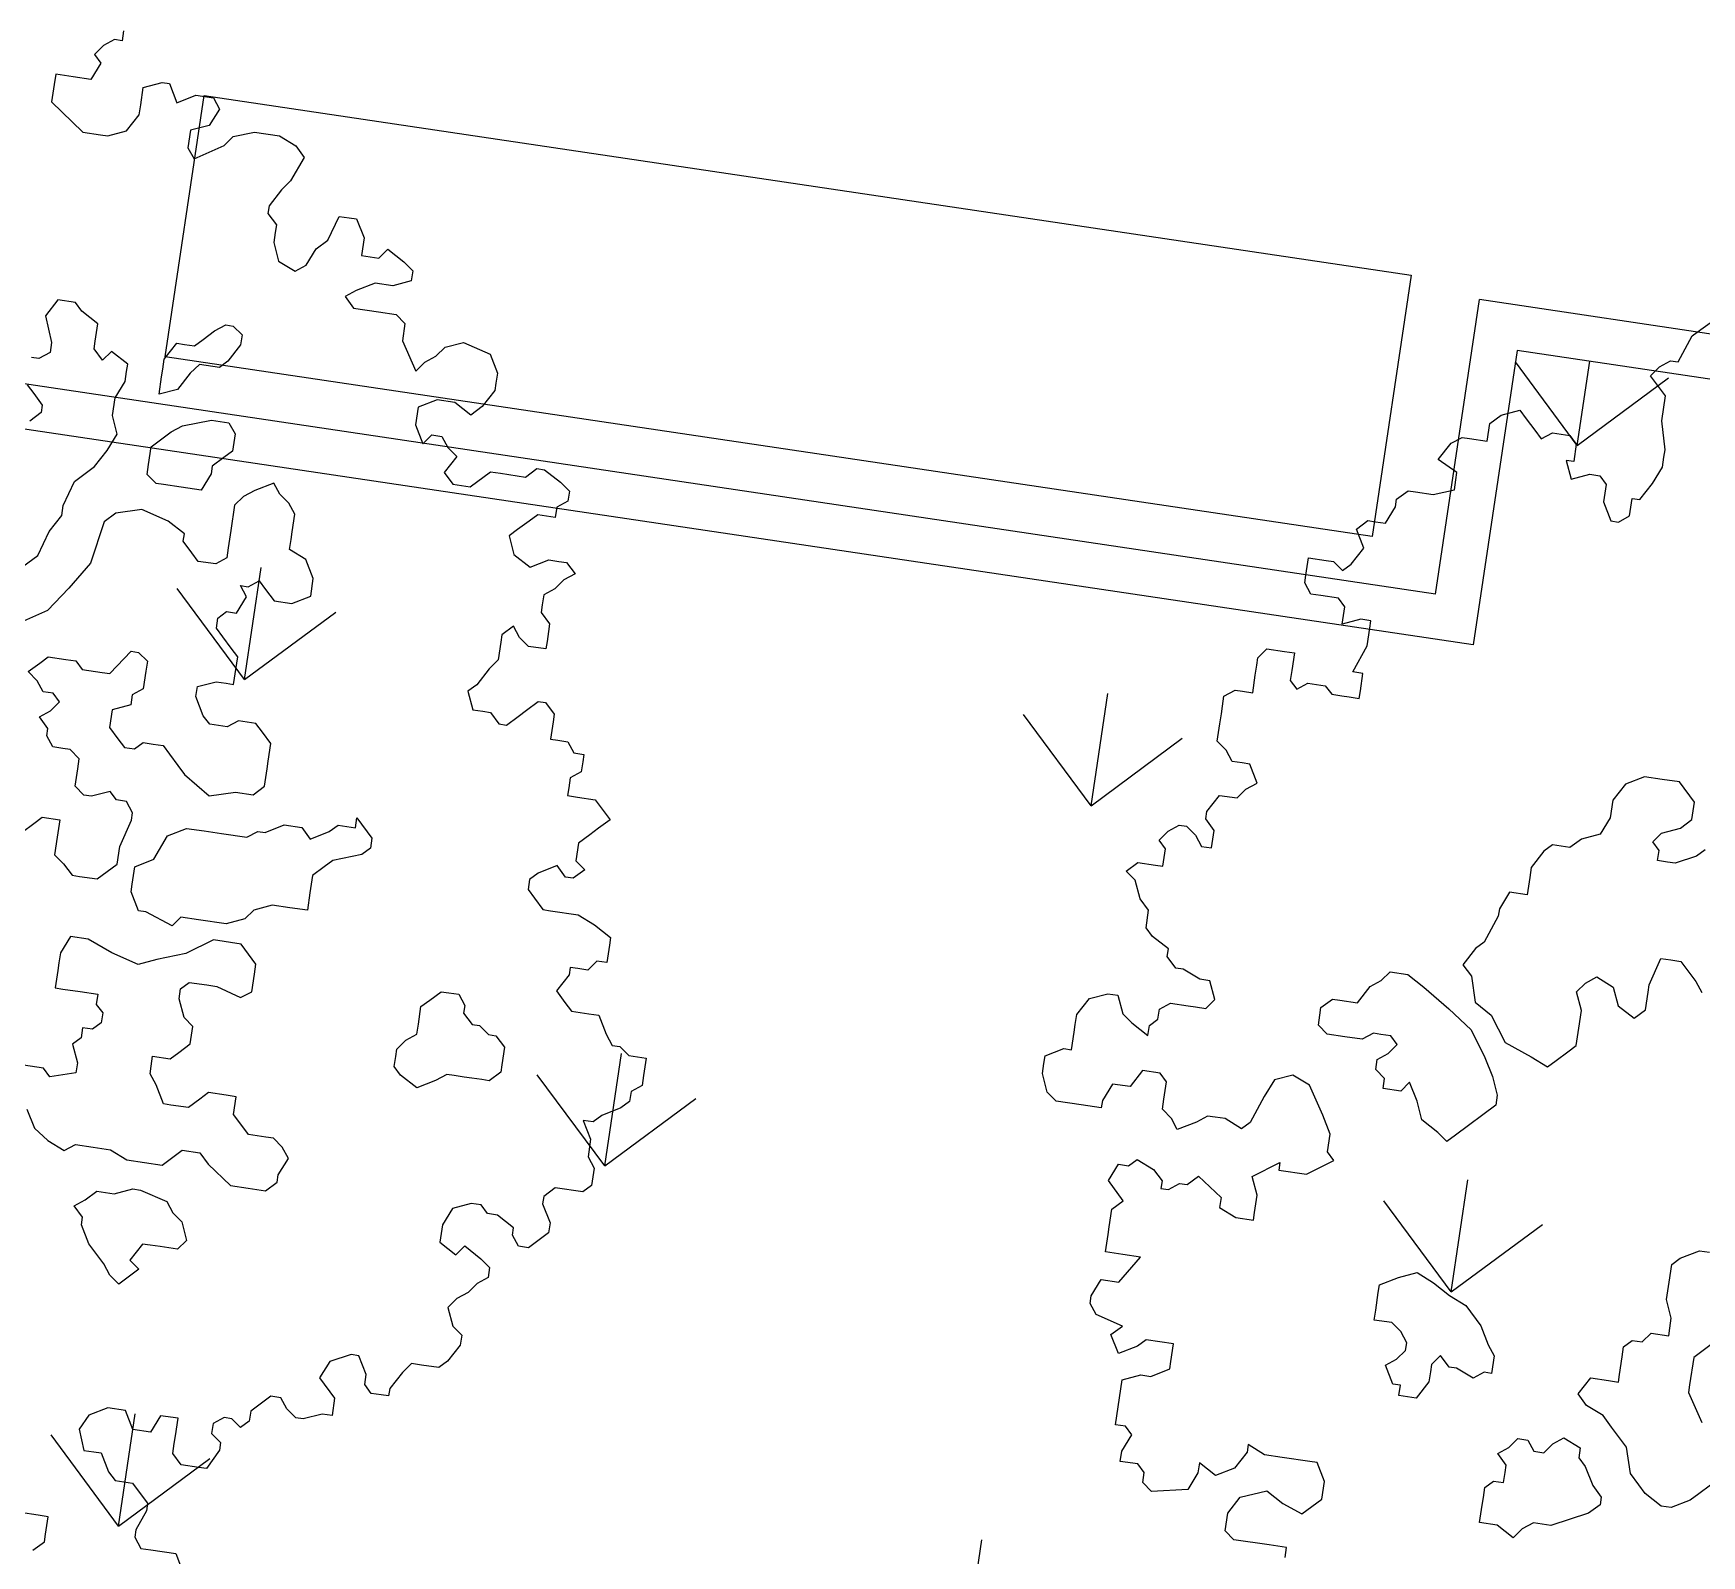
# Model space of a CAD drawing. Header units: millimetres. Extents: x 338 to 506, y 179 to 335.
# Drawn here: x 371.91 to 377.51, y 279.6 to 284.71 of the extents above; entities that cross this region are included whole.
import ezdxf

# ---------------------------------------------------------------- set-up
doc = ezdxf.new("R2010")
doc.units = ezdxf.units.MM
for name, color, linetype in [('ANDEN', 251, 'Continuous'), ('ARBOL-TOP', 3, 'Continuous'), ('MUROS', 32, 'Continuous'), ('REJAS', 151, 'Continuous')]:
    doc.layers.add(name, color=color, linetype=linetype)

# ---------------------------------------------------------------- blocks, each defined once
blk = doc.blocks.new('*X958')
at = {"color": 0}
for p, q in [((93.8233, 127.7646), (94.0927, 128.034)), ((96.697, 127.7646), (96.9664, 128.034)), ((93.8233, 127.7646), (94.0927, 127.4952)), ((93.8233, 127.7646), (94.2043, 127.7646)), ((96.697, 127.7646), (96.9664, 127.4952)), ((96.697, 127.7646), (97.078, 127.7646)), ((95.2602, 126.3278), (95.5296, 126.5972)), ((95.2602, 126.3278), (95.5296, 126.0584)), ((95.2602, 126.3278), (95.6412, 126.3278)), ((96.697, 124.8909), (96.9664, 125.1603)), ((93.8233, 124.8909), (94.2043, 124.8909)), ((96.697, 124.8909), (96.9664, 124.6215)), ((96.697, 124.8909), (97.078, 124.8909)), ((95.2602, 123.4541), (95.5296, 123.7235)), ((98.1338, 123.4541), (98.3808, 123.7011)), ((95.2602, 123.4541), (95.5296, 123.1847)), ((95.2602, 123.4541), (95.6412, 123.4541)), ((98.1338, 123.4541), (98.4033, 123.1847)), ((98.1338, 123.4541), (98.4199, 123.4541))]:
    blk.add_line(p, q, dxfattribs=at)
blk = doc.blocks.new('ARBOLITO')
at = {"linetype": 'ByBlock'}
for points in [[(461.9159, 68.9761), (461.9076, 68.9906), (461.8931, 69.0135), (461.8785, 69.0197), (461.864, 69.0135), (461.8577, 68.9989), (461.8494, 68.9761), (461.8432, 68.9698), (461.8286, 68.9761), (461.8203, 68.9761), (461.8141, 68.9761), (461.8058, 68.9698), (461.7912, 68.9615), (461.785, 68.9698), (461.7767, 68.9761), (461.7767, 68.9844), (461.7767, 68.9989), (461.7705, 69.0052), (461.7559, 69.0052), (461.7476, 68.9906), (461.7331, 68.9906), (461.7268, 68.9761), (461.7268, 68.9698), (461.7102, 68.9698), (461.6894, 68.9698), (461.6811, 68.9761), (461.6749, 68.9906), (461.6749, 68.9989), (461.6749, 69.0052), (461.6894, 69.0135), (461.6957, 69.0135), (461.6957, 69.028), (461.6957, 69.0343), (461.6957, 69.0426), (461.704, 69.0571), (461.7185, 69.0633), (461.7268, 69.0633), (461.7331, 69.0488), (461.7414, 69.0426), (461.7559, 69.0343), (461.7559, 69.0426), (461.7621, 69.0488), (461.7621, 69.0571), (461.7705, 69.0633), (461.785, 69.0633), (461.7912, 69.0633), (461.7996, 69.0633), (461.8058, 69.0717), (461.7996, 69.0862), (461.7912, 69.0862), (461.7767, 69.0924), (461.7705, 69.0924), (461.7621, 69.1008), (461.7621, 69.107), (461.7476, 69.1153), (461.7414, 69.1215), (461.7414, 69.1361), (461.7331, 69.1444), (461.7268, 69.1589), (461.7185, 69.1652), (461.7268, 69.1735), (461.7414, 69.1735), (461.7476, 69.1735), (461.7476, 69.188), (461.7414, 69.1943), (461.7476, 69.2026), (461.7559, 69.2088), (461.7621, 69.2088), (461.7705, 69.2026), (461.7767, 69.1943), (461.785, 69.1943), (461.785, 69.2088), (461.7767, 69.2171), (461.7767, 69.2233), (461.785, 69.2379), (461.7996, 69.2379), (461.8058, 69.2462), (461.8141, 69.2524), (461.8058, 69.267), (461.7996, 69.267), (461.7912, 69.267), (461.785, 69.2753), (461.7767, 69.2815), (461.7767, 69.2961), (461.7767, 69.3044), (461.7767, 69.3106), (461.7767, 69.3189), (461.785, 69.3252), (461.7912, 69.3252), (461.7996, 69.3252), (461.7996, 69.3397), (461.7996, 69.348), (461.7996, 69.3543), (461.8058, 69.3626), (461.8203, 69.3626), (461.8286, 69.3626), (461.8286, 69.348), (461.8286, 69.3397), (461.8349, 69.3335), (461.8432, 69.3397), (461.8577, 69.3397), (461.864, 69.3335), (461.8723, 69.3335), (461.8785, 69.3335), (461.8868, 69.3335), (461.8868, 69.3397), (461.8868, 69.3543), (461.8785, 69.3543), (461.8868, 69.3771), (461.8868, 69.3917), (461.8868, 69.3979), (461.8785, 69.3979), (461.864, 69.3917), (461.864, 69.4062), (461.8577, 69.4124), (461.8432, 69.4124), (461.8349, 69.4124), (461.8286, 69.4207), (461.8286, 69.427), (461.8286, 69.4415), (461.8432, 69.4415), (461.8494, 69.4415), (461.8577, 69.4353), (461.864, 69.4415), (461.8723, 69.4561), (461.864, 69.4706), (461.8723, 69.4789), (461.8785, 69.4789), (461.8868, 69.4789), (461.8931, 69.4935), (461.8931, 69.4997), (461.9014, 69.508), (461.9076, 69.508), (461.9221, 69.508), (461.9388, 69.5143), (461.9388, 69.5226), (461.9388, 69.5288), (461.9221, 69.5371), (461.9305, 69.5517), (461.9388, 69.5579), (461.945, 69.5579), (461.9595, 69.5579), (461.9595, 69.5724), (461.9679, 69.5807), (461.9824, 69.587), (461.9886, 69.5807), (461.997, 69.5724), (462.0032, 69.5662), (462.0115, 69.5724), (462.026, 69.5724), (462.0323, 69.5662), (462.0323, 69.5517), (462.026, 69.5517), (462.0323, 69.5371), (462.0468, 69.5433), (462.0551, 69.5433), (462.0614, 69.5371), (462.0614, 69.5226), (462.0697, 69.508), (462.0759, 69.508), (462.0842, 69.5143), (462.0842, 69.5288), (462.0905, 69.5288), (462.0988, 69.5433), (462.105, 69.5579), (462.105, 69.5662), (462.105, 69.5724), (462.0988, 69.5953), (462.0988, 69.6161), (462.0842, 69.6306), (462.0905, 69.6389), (462.0988, 69.6452), (462.105, 69.6452), (462.1133, 69.668), (462.1195, 69.6742), (462.1279, 69.6826)], [(462.8427, 69.7262), (462.8427, 69.7179), (462.8364, 69.7179), (462.8281, 69.7117), (462.8219, 69.7033), (462.8281, 69.6971), (462.8219, 69.6826), (462.8073, 69.6826), (462.7928, 69.6826), (462.7928, 69.6742), (462.7928, 69.6597), (462.8219, 69.6389), (462.8364, 69.6389), (462.8427, 69.6389), (462.8572, 69.6452), (462.8655, 69.6597), (462.8655, 69.668), (462.8655, 69.6826), (462.8801, 69.6888), (462.8863, 69.6888), (462.8946, 69.6742), (462.9091, 69.6826), (462.9237, 69.6826), (462.9299, 69.6742), (462.9237, 69.6597), (462.9091, 69.6535), (462.9091, 69.6389), (462.9154, 69.6306), (462.9382, 69.6452), (462.9445, 69.6535), (462.9611, 69.6597), (462.9819, 69.6597), (462.9964, 69.6535), (463.0047, 69.6452), (462.9964, 69.6244), (462.9902, 69.6161), (462.9819, 69.6015), (462.9819, 69.5953), (462.9902, 69.587), (462.9902, 69.5807), (462.9902, 69.5724), (462.9964, 69.5579), (463.011, 69.5517), (463.0193, 69.5579), (463.0255, 69.5724), (463.0338, 69.5807), (463.0401, 69.6015), (463.0484, 69.6015), (463.0546, 69.6015), (463.0629, 69.587), (463.0629, 69.5724), (463.0775, 69.5724), (463.0837, 69.5807), (463.0982, 69.5724), (463.1065, 69.5662), (463.1065, 69.5579), (463.092, 69.5517), (463.0775, 69.5517), (463.0629, 69.5433), (463.0546, 69.5371), (463.0629, 69.5288), (463.0837, 69.5288), (463.0982, 69.5288), (463.1065, 69.5226), (463.1065, 69.508), (463.1211, 69.4852), (463.1273, 69.4935), (463.1356, 69.4997), (463.1419, 69.508), (463.1564, 69.5143), (463.1793, 69.508), (463.1876, 69.4935), (463.1876, 69.4852), (463.1876, 69.4789), (463.1793, 69.4644), (463.171, 69.4561), (463.1564, 69.4644), (463.1419, 69.4644), (463.1273, 69.4561), (463.1273, 69.4415), (463.1356, 69.427), (463.1419, 69.4353), (463.1502, 69.4353), (463.1564, 69.427), (463.1647, 69.4207), (463.1564, 69.4062), (463.1647, 69.3979), (463.1793, 69.3979), (463.1938, 69.4124), (463.2021, 69.4124), (463.2229, 69.4124), (463.2312, 69.4207), (463.2375, 69.4207), (463.252, 69.4124), (463.2603, 69.4062), (463.2603, 69.3979), (463.252, 69.3917), (463.252, 69.3833), (463.2375, 69.3833), (463.2312, 69.3771), (463.2229, 69.3688), (463.2167, 69.3626), (463.2229, 69.348), (463.2375, 69.3397), (463.252, 69.348), (463.2603, 69.348), (463.2665, 69.348), (463.2749, 69.3397), (463.2665, 69.3335), (463.2603, 69.3252), (463.252, 69.3189), (463.252, 69.3106), (463.252, 69.3044), (463.2603, 69.2961), (463.2603, 69.2898), (463.2603, 69.2815), (463.2603, 69.2753), (463.2458, 69.2753), (463.2375, 69.2815), (463.2312, 69.2898), (463.2229, 69.2815), (463.2229, 69.2753), (463.2229, 69.2607), (463.2167, 69.2524), (463.2084, 69.2379), (463.2021, 69.2317), (463.2084, 69.2171), (463.2167, 69.2171), (463.2229, 69.2171), (463.2312, 69.2088), (463.2375, 69.2088), (463.2458, 69.2171), (463.252, 69.2233), (463.2603, 69.2317), (463.2665, 69.2317), (463.2749, 69.2233), (463.2749, 69.2171), (463.2749, 69.2026), (463.2811, 69.2026), (463.2894, 69.2026), (463.2956, 69.1943), (463.3039, 69.1943), (463.3039, 69.188), (463.3039, 69.1797), (463.2956, 69.1735), (463.2956, 69.1652), (463.2956, 69.1589), (463.3039, 69.1589), (463.3185, 69.1589), (463.333, 69.1444), (463.3247, 69.1361), (463.3185, 69.1298), (463.3102, 69.1215), (463.3102, 69.107), (463.3185, 69.1008), (463.3102, 69.0924), (463.3039, 69.0924), (463.2956, 69.1008), (463.2811, 69.0924), (463.2749, 69.0862), (463.2749, 69.0779), (463.2811, 69.0717), (463.2894, 69.0633), (463.2956, 69.0633), (463.3185, 69.0633), (463.333, 69.0571), (463.3476, 69.0488), (463.3476, 69.0426), (463.3476, 69.028), (463.3393, 69.028), (463.333, 69.0197), (463.3247, 69.0197), (463.3185, 69.0197), (463.3185, 69.0135), (463.3102, 68.9989), (463.3185, 68.9906), (463.3247, 68.9844), (463.3393, 68.9844), (463.3476, 68.9844), (463.3559, 68.9698), (463.3621, 68.9615), (463.3684, 68.9615), (463.3767, 68.9553), (463.3912, 68.9553), (463.3912, 68.9408), (463.3912, 68.9324), (463.3829, 68.9262), (463.3829, 68.9179), (463.3767, 68.9117), (463.3621, 68.9034), (463.3559, 68.8971), (463.3476, 68.8971), (463.3559, 68.8826), (463.3559, 68.868), (463.3621, 68.8597), (463.3621, 68.8452), (463.3559, 68.8389), (463.333, 68.8389), (463.3247, 68.8306), (463.3247, 68.8244), (463.333, 68.8098), (463.333, 68.8015), (463.3185, 68.787), (463.3102, 68.787), (463.3039, 68.7953), (463.3039, 68.8015), (463.2894, 68.8098), (463.2811, 68.8098), (463.2749, 68.8161), (463.2665, 68.8161), (463.252, 68.8098), (463.2458, 68.7953), (463.2458, 68.7808), (463.2603, 68.7724), (463.2665, 68.7808), (463.2811, 68.7724), (463.2894, 68.7662), (463.2894, 68.7579), (463.2811, 68.7517), (463.2749, 68.7434), (463.2665, 68.7371), (463.2603, 68.7288), (463.2665, 68.7143), (463.2749, 68.708), (463.2749, 68.6997), (463.2665, 68.6852), (463.2603, 68.6789), (463.2458, 68.6789), (463.2375, 68.6789), (463.2312, 68.6706), (463.2229, 68.6561), (463.2229, 68.6498), (463.2167, 68.6498), (463.2084, 68.6498), (463.2021, 68.6561), (463.2021, 68.6644), (463.1938, 68.6789), (463.1876, 68.6789), (463.171, 68.6706), (463.1647, 68.6561), (463.1793, 68.6415), (463.1793, 68.627), (463.171, 68.627), (463.1564, 68.6208), (463.1502, 68.6208), (463.1419, 68.627), (463.1356, 68.6353), (463.1273, 68.6353), (463.1128, 68.6208), (463.1128, 68.6124), (463.1065, 68.6062), (463.0982, 68.6124), (463.092, 68.6124), (463.0837, 68.6062), (463.0837, 68.5979), (463.092, 68.5917), (463.092, 68.5854), (463.0837, 68.5688), (463.0775, 68.5688), (463.0629, 68.5688), (463.0546, 68.5771), (463.0546, 68.5854), (463.0546, 68.5917), (463.0546, 68.6062), (463.0401, 68.6062), (463.0338, 68.5917), (463.0193, 68.5917), (463.011, 68.6062), (462.9964, 68.6062), (462.9819, 68.5979), (462.9756, 68.5854), (462.9819, 68.5688), (462.9902, 68.5688), (462.9964, 68.5688), (463.0047, 68.5543), (463.011, 68.548), (463.0255, 68.548), (463.0338, 68.5397), (463.0401, 68.5335), (463.0401, 68.5273), (463.0338, 68.5106), (463.0338, 68.5044), (463.0401, 68.4961), (463.0484, 68.4961), (463.0691, 68.4961), (463.0775, 68.4815)], [(461.9305, 68.627), (461.9305, 68.6353), (461.9159, 68.6353), (461.8868, 68.6353), (461.8785, 68.6415), (461.8785, 68.6561), (461.8868, 68.6706), (461.9076, 68.6789), (461.9221, 68.6706), (461.9388, 68.6644), (461.9533, 68.6789), (461.9533, 68.6935), (461.945, 68.708), (461.9388, 68.708), (461.9159, 68.708), (461.9014, 68.708), (461.8868, 68.7143), (461.8868, 68.708), (461.8785, 68.6935), (461.864, 68.6852), (461.8494, 68.6935), (461.8494, 68.6852), (461.8432, 68.6706), (461.8141, 68.6644), (461.8058, 68.6706), (461.8058, 68.6789), (461.7996, 68.6852), (461.785, 68.6852), (461.785, 68.6935), (461.7912, 68.708), (461.785, 68.7143), (461.7767, 68.7143), (461.7767, 68.7517), (461.7912, 68.7579), (461.7996, 68.7579), (461.8141, 68.7662), (461.8141, 68.7724), (461.8141, 68.787), (461.7912, 68.787), (461.785, 68.7808), (461.7705, 68.7724), (461.7621, 68.787), (461.7705, 68.7953), (461.7476, 68.8015), (461.7414, 68.8098), (461.7414, 68.8161), (461.7476, 68.8306), (461.7621, 68.8306), (461.7767, 68.8535), (461.7621, 68.8535), (461.7476, 68.8535), (461.7476, 68.868), (461.7476, 68.8743), (461.7476, 68.8888), (461.7559, 68.8971), (461.7414, 68.9117), (461.7476, 68.9262), (461.7559, 68.9262), (461.7621, 68.9324), (461.7767, 68.9262), (461.785, 68.9179), (461.785, 68.9117), (461.7912, 68.9117), (461.7996, 68.9179), (461.8058, 68.9179), (461.8141, 68.9262), (461.8349, 68.9117), (461.8349, 68.9034), (461.8494, 68.8971), (461.864, 68.8971), (461.864, 68.9034), (461.864, 68.9179), (461.8577, 68.9324), (461.8785, 68.947), (461.8785, 68.9408), (461.9014, 68.9408), (461.9221, 68.9553), (461.9159, 68.9615), (461.9159, 68.9761), (461.9159, 68.9761)], [(461.9159, 68.9761), (461.9076, 68.9906), (461.8931, 69.0135), (461.8785, 69.0197), (461.864, 69.0135), (461.8577, 68.9989), (461.8494, 68.9761), (461.8432, 68.9698), (461.8286, 68.9761), (461.8203, 68.9761), (461.8141, 68.9761), (461.8058, 68.9698), (461.7912, 68.9615), (461.785, 68.9698), (461.7767, 68.9761), (461.7767, 68.9844), (461.7767, 68.9989), (461.7705, 69.0052), (461.7559, 69.0052), (461.7476, 68.9906), (461.7331, 68.9906), (461.7268, 68.9761), (461.7268, 68.9698), (461.7102, 68.9698), (461.6894, 68.9698), (461.6811, 68.9761), (461.6749, 68.9906), (461.6749, 68.9989), (461.6749, 69.0052), (461.6894, 69.0135), (461.6957, 69.0135), (461.6957, 69.028), (461.6957, 69.0343), (461.6957, 69.0426), (461.704, 69.0571), (461.7185, 69.0633), (461.7268, 69.0633), (461.7331, 69.0488), (461.7414, 69.0426), (461.7559, 69.0343), (461.7559, 69.0426), (461.7621, 69.0488), (461.7621, 69.0571), (461.7705, 69.0633), (461.785, 69.0633), (461.7912, 69.0633), (461.7996, 69.0633), (461.8058, 69.0717), (461.7996, 69.0862), (461.7912, 69.0862), (461.7767, 69.0924), (461.7705, 69.0924), (461.7621, 69.1008), (461.7621, 69.107), (461.7476, 69.1153), (461.7414, 69.1215), (461.7414, 69.1361), (461.7331, 69.1444), (461.7268, 69.1589), (461.7185, 69.1652), (461.7268, 69.1735), (461.7414, 69.1735), (461.7476, 69.1735), (461.7476, 69.188), (461.7414, 69.1943), (461.7476, 69.2026), (461.7559, 69.2088), (461.7621, 69.2088), (461.7705, 69.2026), (461.7767, 69.1943), (461.785, 69.1943), (461.785, 69.2088), (461.7767, 69.2171), (461.7767, 69.2233), (461.785, 69.2379), (461.7996, 69.2379), (461.8058, 69.2462), (461.8141, 69.2524), (461.8058, 69.267), (461.7996, 69.267), (461.7912, 69.267), (461.785, 69.2753), (461.7767, 69.2815), (461.7767, 69.2961), (461.7767, 69.3044), (461.7767, 69.3106), (461.7767, 69.3189), (461.785, 69.3252), (461.7912, 69.3252), (461.7996, 69.3252), (461.7996, 69.3397), (461.7996, 69.348), (461.7996, 69.3543), (461.8058, 69.3626), (461.8203, 69.3626), (461.8286, 69.3626), (461.8286, 69.348), (461.8286, 69.3397), (461.8349, 69.3335), (461.8432, 69.3397), (461.8577, 69.3397), (461.864, 69.3335), (461.8723, 69.3335), (461.8785, 69.3335), (461.8868, 69.3335), (461.8868, 69.3397), (461.8868, 69.3543), (461.8785, 69.3543), (461.8868, 69.3771), (461.8868, 69.3917), (461.8868, 69.3979), (461.8785, 69.3979), (461.864, 69.3917), (461.864, 69.4062), (461.8577, 69.4124), (461.8432, 69.4124), (461.8349, 69.4124), (461.8286, 69.4207), (461.8286, 69.427), (461.8286, 69.4415), (461.8432, 69.4415), (461.8494, 69.4415), (461.8577, 69.4353), (461.864, 69.4415), (461.8723, 69.4561), (461.864, 69.4706), (461.8723, 69.4789), (461.8785, 69.4789), (461.8868, 69.4789), (461.8931, 69.4935), (461.8931, 69.4997), (461.9014, 69.508), (461.9076, 69.508), (461.9221, 69.508), (461.9388, 69.5143), (461.9388, 69.5226), (461.9388, 69.5288), (461.9221, 69.5371), (461.9305, 69.5517), (461.9388, 69.5579), (461.945, 69.5579), (461.9595, 69.5579), (461.9595, 69.5724), (461.9679, 69.5807), (461.9824, 69.587), (461.9886, 69.5807), (461.997, 69.5724), (462.0032, 69.5662), (462.0115, 69.5724), (462.026, 69.5724), (462.0323, 69.5662), (462.0323, 69.5517), (462.026, 69.5517), (462.0323, 69.5371), (462.0468, 69.5433), (462.0551, 69.5433), (462.0614, 69.5371), (462.0614, 69.5226), (462.0697, 69.508), (462.0759, 69.508), (462.0842, 69.5143), (462.0842, 69.5288), (462.0905, 69.5288), (462.0988, 69.5433), (462.105, 69.5579), (462.105, 69.5662), (462.105, 69.5724), (462.0988, 69.5953), (462.0988, 69.6161), (462.0842, 69.6306), (462.0905, 69.6389), (462.0988, 69.6452), (462.105, 69.6452), (462.1133, 69.668), (462.1195, 69.6742), (462.1279, 69.6826)], [(462.8427, 69.7262), (462.8427, 69.7179), (462.8364, 69.7179), (462.8281, 69.7117), (462.8219, 69.7033), (462.8281, 69.6971), (462.8219, 69.6826), (462.8073, 69.6826), (462.7928, 69.6826), (462.7928, 69.6742), (462.7928, 69.6597), (462.8219, 69.6389), (462.8364, 69.6389), (462.8427, 69.6389), (462.8572, 69.6452), (462.8655, 69.6597), (462.8655, 69.668), (462.8655, 69.6826), (462.8801, 69.6888), (462.8863, 69.6888), (462.8946, 69.6742), (462.9091, 69.6826), (462.9237, 69.6826), (462.9299, 69.6742), (462.9237, 69.6597), (462.9091, 69.6535), (462.9091, 69.6389), (462.9154, 69.6306), (462.9382, 69.6452), (462.9445, 69.6535), (462.9611, 69.6597), (462.9819, 69.6597), (462.9964, 69.6535), (463.0047, 69.6452), (462.9964, 69.6244), (462.9902, 69.6161), (462.9819, 69.6015), (462.9819, 69.5953), (462.9902, 69.587), (462.9902, 69.5807), (462.9902, 69.5724), (462.9964, 69.5579), (463.011, 69.5517), (463.0193, 69.5579), (463.0255, 69.5724), (463.0338, 69.5807), (463.0401, 69.6015), (463.0484, 69.6015), (463.0546, 69.6015), (463.0629, 69.587), (463.0629, 69.5724), (463.0775, 69.5724), (463.0837, 69.5807), (463.0982, 69.5724), (463.1065, 69.5662), (463.1065, 69.5579), (463.092, 69.5517), (463.0775, 69.5517), (463.0629, 69.5433), (463.0546, 69.5371), (463.0629, 69.5288), (463.0837, 69.5288), (463.0982, 69.5288), (463.1065, 69.5226), (463.1065, 69.508), (463.1211, 69.4852), (463.1273, 69.4935), (463.1356, 69.4997), (463.1419, 69.508), (463.1564, 69.5143), (463.1793, 69.508), (463.1876, 69.4935), (463.1876, 69.4852), (463.1876, 69.4789), (463.1793, 69.4644), (463.171, 69.4561), (463.1564, 69.4644), (463.1419, 69.4644), (463.1273, 69.4561), (463.1273, 69.4415), (463.1356, 69.427), (463.1419, 69.4353), (463.1502, 69.4353), (463.1564, 69.427), (463.1647, 69.4207), (463.1564, 69.4062), (463.1647, 69.3979), (463.1793, 69.3979), (463.1938, 69.4124), (463.2021, 69.4124), (463.2229, 69.4124), (463.2312, 69.4207), (463.2375, 69.4207), (463.252, 69.4124), (463.2603, 69.4062), (463.2603, 69.3979), (463.252, 69.3917), (463.252, 69.3833), (463.2375, 69.3833), (463.2312, 69.3771), (463.2229, 69.3688), (463.2167, 69.3626), (463.2229, 69.348), (463.2375, 69.3397), (463.252, 69.348), (463.2603, 69.348), (463.2665, 69.348), (463.2749, 69.3397), (463.2665, 69.3335), (463.2603, 69.3252), (463.252, 69.3189), (463.252, 69.3106), (463.252, 69.3044), (463.2603, 69.2961), (463.2603, 69.2898), (463.2603, 69.2815), (463.2603, 69.2753), (463.2458, 69.2753), (463.2375, 69.2815), (463.2312, 69.2898), (463.2229, 69.2815), (463.2229, 69.2753), (463.2229, 69.2607), (463.2167, 69.2524), (463.2084, 69.2379), (463.2021, 69.2317), (463.2084, 69.2171), (463.2167, 69.2171), (463.2229, 69.2171), (463.2312, 69.2088), (463.2375, 69.2088), (463.2458, 69.2171), (463.252, 69.2233), (463.2603, 69.2317), (463.2665, 69.2317), (463.2749, 69.2233), (463.2749, 69.2171), (463.2749, 69.2026), (463.2811, 69.2026), (463.2894, 69.2026), (463.2956, 69.1943), (463.3039, 69.1943), (463.3039, 69.188), (463.3039, 69.1797), (463.2956, 69.1735), (463.2956, 69.1652), (463.2956, 69.1589), (463.3039, 69.1589), (463.3185, 69.1589), (463.333, 69.1444), (463.3247, 69.1361), (463.3185, 69.1298), (463.3102, 69.1215), (463.3102, 69.107), (463.3185, 69.1008), (463.3102, 69.0924), (463.3039, 69.0924), (463.2956, 69.1008), (463.2811, 69.0924), (463.2749, 69.0862), (463.2749, 69.0779), (463.2811, 69.0717), (463.2894, 69.0633), (463.2956, 69.0633), (463.3185, 69.0633), (463.333, 69.0571), (463.3476, 69.0488), (463.3476, 69.0426), (463.3476, 69.028), (463.3393, 69.028), (463.333, 69.0197), (463.3247, 69.0197), (463.3185, 69.0197), (463.3185, 69.0135), (463.3102, 68.9989), (463.3185, 68.9906), (463.3247, 68.9844), (463.3393, 68.9844), (463.3476, 68.9844), (463.3559, 68.9698), (463.3621, 68.9615), (463.3684, 68.9615), (463.3767, 68.9553), (463.3912, 68.9553), (463.3912, 68.9408), (463.3912, 68.9324), (463.3829, 68.9262), (463.3829, 68.9179), (463.3767, 68.9117), (463.3621, 68.9034), (463.3559, 68.8971), (463.3476, 68.8971), (463.3559, 68.8826), (463.3559, 68.868), (463.3621, 68.8597), (463.3621, 68.8452), (463.3559, 68.8389), (463.333, 68.8389), (463.3247, 68.8306), (463.3247, 68.8244), (463.333, 68.8098), (463.333, 68.8015), (463.3185, 68.787), (463.3102, 68.787), (463.3039, 68.7953), (463.3039, 68.8015), (463.2894, 68.8098), (463.2811, 68.8098), (463.2749, 68.8161), (463.2665, 68.8161), (463.252, 68.8098), (463.2458, 68.7953), (463.2458, 68.7808), (463.2603, 68.7724), (463.2665, 68.7808), (463.2811, 68.7724), (463.2894, 68.7662), (463.2894, 68.7579), (463.2811, 68.7517), (463.2749, 68.7434), (463.2665, 68.7371), (463.2603, 68.7288), (463.2665, 68.7143), (463.2749, 68.708), (463.2749, 68.6997), (463.2665, 68.6852), (463.2603, 68.6789), (463.2458, 68.6789), (463.2375, 68.6789), (463.2312, 68.6706), (463.2229, 68.6561), (463.2229, 68.6498), (463.2167, 68.6498), (463.2084, 68.6498), (463.2021, 68.6561), (463.2021, 68.6644), (463.1938, 68.6789), (463.1876, 68.6789), (463.171, 68.6706), (463.1647, 68.6561), (463.1793, 68.6415), (463.1793, 68.627), (463.171, 68.627), (463.1564, 68.6208), (463.1502, 68.6208), (463.1419, 68.627), (463.1356, 68.6353), (463.1273, 68.6353), (463.1128, 68.6208), (463.1128, 68.6124), (463.1065, 68.6062), (463.0982, 68.6124), (463.092, 68.6124), (463.0837, 68.6062), (463.0837, 68.5979), (463.092, 68.5917), (463.092, 68.5854), (463.0837, 68.5688), (463.0775, 68.5688), (463.0629, 68.5688), (463.0546, 68.5771), (463.0546, 68.5854), (463.0546, 68.5917), (463.0546, 68.6062), (463.0401, 68.6062), (463.0338, 68.5917), (463.0193, 68.5917), (463.011, 68.6062), (462.9964, 68.6062), (462.9819, 68.5979), (462.9756, 68.5854), (462.9819, 68.5688), (462.9902, 68.5688), (462.9964, 68.5688), (463.0047, 68.5543), (463.011, 68.548), (463.0255, 68.548), (463.0338, 68.5397), (463.0401, 68.5335), (463.0401, 68.5273), (463.0338, 68.5106), (463.0338, 68.5044), (463.0401, 68.4961), (463.0484, 68.4961), (463.0691, 68.4961), (463.0775, 68.4815)], [(461.9305, 68.627), (461.9305, 68.6353), (461.9159, 68.6353), (461.8868, 68.6353), (461.8785, 68.6415), (461.8785, 68.6561), (461.8868, 68.6706), (461.9076, 68.6789), (461.9221, 68.6706), (461.9388, 68.6644), (461.9533, 68.6789), (461.9533, 68.6935), (461.945, 68.708), (461.9388, 68.708), (461.9159, 68.708), (461.9014, 68.708), (461.8868, 68.7143), (461.8868, 68.708), (461.8785, 68.6935), (461.864, 68.6852), (461.8494, 68.6935), (461.8494, 68.6852), (461.8432, 68.6706), (461.8141, 68.6644), (461.8058, 68.6706), (461.8058, 68.6789), (461.7996, 68.6852), (461.785, 68.6852), (461.785, 68.6935), (461.7912, 68.708), (461.785, 68.7143), (461.7767, 68.7143), (461.7767, 68.7517), (461.7912, 68.7579), (461.7996, 68.7579), (461.8141, 68.7662), (461.8141, 68.7724), (461.8141, 68.787), (461.7912, 68.787), (461.785, 68.7808), (461.7705, 68.7724), (461.7621, 68.787), (461.7705, 68.7953), (461.7476, 68.8015), (461.7414, 68.8098), (461.7414, 68.8161), (461.7476, 68.8306), (461.7621, 68.8306), (461.7767, 68.8535), (461.7621, 68.8535), (461.7476, 68.8535), (461.7476, 68.868), (461.7476, 68.8743), (461.7476, 68.8888), (461.7559, 68.8971), (461.7414, 68.9117), (461.7476, 68.9262), (461.7559, 68.9262), (461.7621, 68.9324), (461.7767, 68.9262), (461.785, 68.9179), (461.785, 68.9117), (461.7912, 68.9117), (461.7996, 68.9179), (461.8058, 68.9179), (461.8141, 68.9262), (461.8349, 68.9117), (461.8349, 68.9034), (461.8494, 68.8971), (461.864, 68.8971), (461.864, 68.9034), (461.864, 68.9179), (461.8577, 68.9324), (461.8785, 68.947), (461.8785, 68.9408), (461.9014, 68.9408), (461.9221, 68.9553), (461.9159, 68.9615), (461.9159, 68.9761)], [(462.8219, 69.2753), (462.8364, 69.2898), (462.8427, 69.3106), (462.851, 69.3252), (462.851, 69.3335), (462.8572, 69.3543), (462.8717, 69.3688), (462.8801, 69.3833), (462.8863, 69.3979), (462.8801, 69.4124), (462.8801, 69.427), (462.8863, 69.4415), (462.8863, 69.4498), (462.8863, 69.4561), (462.8717, 69.4644), (462.8655, 69.4561), (462.8572, 69.4644), (462.8572, 69.4706), (462.8572, 69.4852), (462.8427, 69.4935), (462.8364, 69.4997), (462.8219, 69.4997), (462.8136, 69.4852), (462.8219, 69.4644), (462.8219, 69.4561), (462.8136, 69.4498), (462.8073, 69.4498)], [(462.8073, 69.427), (462.8136, 69.4207), (462.8219, 69.4124), (462.8219, 69.4062), (462.8136, 69.3979)], [(462.8219, 69.2753), (462.8364, 69.2898), (462.8427, 69.3106), (462.851, 69.3252), (462.851, 69.3335), (462.8572, 69.3543), (462.8717, 69.3688), (462.8801, 69.3833), (462.8863, 69.3979), (462.8801, 69.4124), (462.8801, 69.427), (462.8863, 69.4415), (462.8863, 69.4498), (462.8863, 69.4561), (462.8717, 69.4644), (462.8655, 69.4561), (462.8572, 69.4644), (462.8572, 69.4706), (462.8572, 69.4852), (462.8427, 69.4935), (462.8364, 69.4997), (462.8219, 69.4997), (462.8136, 69.4852), (462.8219, 69.4644), (462.8219, 69.4561), (462.8136, 69.4498), (462.8073, 69.4498)], [(462.8073, 69.427), (462.8136, 69.4207), (462.8219, 69.4124), (462.8219, 69.4062), (462.8136, 69.3979)], [(462.9154, 69.4353), (462.9154, 69.4498), (462.9154, 69.4561), (462.9154, 69.4644), (462.9237, 69.4789), (462.9299, 69.4789), (462.9382, 69.4789), (462.9445, 69.4852), (462.9528, 69.4935), (462.9611, 69.4997), (462.9673, 69.4997), (462.9756, 69.4935), (462.9756, 69.4852), (462.9673, 69.4706), (462.9611, 69.4644), (462.9445, 69.4644), (462.9382, 69.4561), (462.9299, 69.4415), (462.9154, 69.4353), (462.9154, 69.4353)], [(462.9154, 69.4353), (462.9154, 69.4498), (462.9154, 69.4561), (462.9154, 69.4644), (462.9237, 69.4789), (462.9299, 69.4789), (462.9382, 69.4789), (462.9445, 69.4852), (462.9528, 69.4935), (462.9611, 69.4997), (462.9673, 69.4997), (462.9756, 69.4935), (462.9756, 69.4852), (462.9673, 69.4706), (462.9611, 69.4644), (462.9445, 69.4644), (462.9382, 69.4561), (462.9299, 69.4415), (462.9154, 69.4353)], [(462.9445, 69.3626), (462.9299, 69.3626), (462.9237, 69.3626), (462.9154, 69.3688), (462.9154, 69.3771), (462.9154, 69.3917), (462.9299, 69.4062), (462.9382, 69.4124), (462.9611, 69.4207), (462.9756, 69.4207), (462.9819, 69.4124), (462.9819, 69.3979), (462.9756, 69.3917), (462.9673, 69.3833), (462.9673, 69.3771), (462.9611, 69.3626), (462.9445, 69.3626), (462.9445, 69.3626)], [(462.9445, 69.3626), (462.9299, 69.3626), (462.9237, 69.3626), (462.9154, 69.3688), (462.9154, 69.3771), (462.9154, 69.3917), (462.9299, 69.4062), (462.9382, 69.4124), (462.9611, 69.4207), (462.9756, 69.4207), (462.9819, 69.4124), (462.9819, 69.3979), (462.9756, 69.3917), (462.9673, 69.3833), (462.9673, 69.3771), (462.9611, 69.3626), (462.9445, 69.3626)], [(462.8572, 69.0633), (462.8655, 69.0717), (462.8717, 69.0779), (462.8863, 69.0779), (462.8863, 69.0633), (462.8863, 69.0488), (462.8946, 69.0426), (462.9029, 69.0343), (462.9091, 69.0343), (462.9237, 69.0343), (462.9382, 69.0488), (462.9382, 69.0633), (462.9445, 69.0862), (462.9445, 69.0924), (462.9382, 69.1008), (462.9299, 69.1008), (462.9237, 69.107), (462.9091, 69.1008), (462.9029, 69.1008), (462.8946, 69.107), (462.8946, 69.1215), (462.8946, 69.1298), (462.8863, 69.1361), (462.8801, 69.1361), (462.8717, 69.1361), (462.8655, 69.1444), (462.8655, 69.1506), (462.8572, 69.1589), (462.8655, 69.1652), (462.8717, 69.1735), (462.8655, 69.1797), (462.8572, 69.1797), (462.851, 69.188), (462.8427, 69.1943), (462.851, 69.2026), (462.8572, 69.2088), (462.8717, 69.2088), (462.8801, 69.2088), (462.8863, 69.2026), (462.9029, 69.2026), (462.9091, 69.2026), (462.9237, 69.2233), (462.9299, 69.2233), (462.9382, 69.2171), (462.9382, 69.2088), (462.9382, 69.1943), (462.9299, 69.188), (462.9299, 69.1797), (462.9154, 69.1735), (462.9154, 69.1589), (462.9237, 69.1506), (462.9299, 69.1444), (462.9382, 69.1444), (462.9445, 69.1506), (462.9528, 69.1506), (462.9611, 69.1506), (462.9673, 69.1444), (462.9756, 69.1361), (462.9819, 69.1298), (463.0047, 69.1153), (463.0255, 69.1215), (463.0401, 69.1215), (463.0484, 69.1298), (463.0484, 69.1444), (463.0484, 69.1506), (463.0484, 69.1652), (463.0401, 69.1735), (463.0338, 69.1797), (463.0193, 69.1797), (463.011, 69.1735), (462.9964, 69.1735), (462.9902, 69.1797), (462.9819, 69.1943), (462.9819, 69.2026), (462.9964, 69.2088), (463.0047, 69.2088), (463.011, 69.2088), (463.011, 69.2317), (463.0047, 69.2379), (462.9964, 69.2462), (462.9902, 69.2524), (462.9902, 69.2607), (462.9964, 69.267), (463.0047, 69.267), (463.011, 69.2815), (463.0047, 69.2898), (463.011, 69.2898), (463.0193, 69.2961), (463.0255, 69.2898), (463.0338, 69.2815), (463.0484, 69.2815), (463.0629, 69.2898), (463.0629, 69.3044), (463.0546, 69.3189), (463.0401, 69.3252), (463.0401, 69.3335), (463.0401, 69.3397), (463.0401, 69.3543), (463.0338, 69.3626), (463.0255, 69.3688), (463.0193, 69.3771), (463.0047, 69.3688), (462.9964, 69.3626), (462.9902, 69.3543), (462.9902, 69.3335), (462.9902, 69.3189), (462.9902, 69.3106), (462.9819, 69.3044), (462.9673, 69.3044), (462.9611, 69.3106), (462.9528, 69.3189), (462.9528, 69.3252), (462.9382, 69.3335), (462.9154, 69.3397), (462.8946, 69.3335), (462.8863, 69.3252), (462.8801, 69.2898), (462.8655, 69.267), (462.851, 69.2462), (462.8281, 69.2317)], [(462.8572, 69.0633), (462.8655, 69.0717), (462.8717, 69.0779), (462.8863, 69.0779), (462.8863, 69.0633), (462.8863, 69.0488), (462.8946, 69.0426), (462.9029, 69.0343), (462.9091, 69.0343), (462.9237, 69.0343), (462.9382, 69.0488), (462.9382, 69.0633), (462.9445, 69.0862), (462.9445, 69.0924), (462.9382, 69.1008), (462.9299, 69.1008), (462.9237, 69.107), (462.9091, 69.1008), (462.9029, 69.1008), (462.8946, 69.107), (462.8946, 69.1215), (462.8946, 69.1298), (462.8863, 69.1361), (462.8801, 69.1361), (462.8717, 69.1361), (462.8655, 69.1444), (462.8655, 69.1506), (462.8572, 69.1589), (462.8655, 69.1652), (462.8717, 69.1735), (462.8655, 69.1797), (462.8572, 69.1797), (462.851, 69.188), (462.8427, 69.1943), (462.851, 69.2026), (462.8572, 69.2088), (462.8717, 69.2088), (462.8801, 69.2088), (462.8863, 69.2026), (462.9029, 69.2026), (462.9091, 69.2026), (462.9237, 69.2233), (462.9299, 69.2233), (462.9382, 69.2171), (462.9382, 69.2088), (462.9382, 69.1943), (462.9299, 69.188), (462.9299, 69.1797), (462.9154, 69.1735), (462.9154, 69.1589), (462.9237, 69.1506), (462.9299, 69.1444), (462.9382, 69.1444), (462.9445, 69.1506), (462.9528, 69.1506), (462.9611, 69.1506), (462.9673, 69.1444), (462.9756, 69.1361), (462.9819, 69.1298), (463.0047, 69.1153), (463.0255, 69.1215), (463.0401, 69.1215), (463.0484, 69.1298), (463.0484, 69.1444), (463.0484, 69.1506), (463.0484, 69.1652), (463.0401, 69.1735), (463.0338, 69.1797), (463.0193, 69.1797), (463.011, 69.1735), (462.9964, 69.1735), (462.9902, 69.1797), (462.9819, 69.1943), (462.9819, 69.2026), (462.9964, 69.2088), (463.0047, 69.2088), (463.011, 69.2088), (463.011, 69.2317), (463.0047, 69.2379), (462.9964, 69.2462), (462.9902, 69.2524), (462.9902, 69.2607), (462.9964, 69.267), (463.0047, 69.267), (463.011, 69.2815), (463.0047, 69.2898), (463.011, 69.2898), (463.0193, 69.2961), (463.0255, 69.2898), (463.0338, 69.2815), (463.0484, 69.2815), (463.0629, 69.2898), (463.0629, 69.3044), (463.0546, 69.3189), (463.0401, 69.3252), (463.0401, 69.3335), (463.0401, 69.3397), (463.0401, 69.3543), (463.0338, 69.3626), (463.0255, 69.3688), (463.0193, 69.3771), (463.0047, 69.3688), (462.9964, 69.3626), (462.9902, 69.3543), (462.9902, 69.3335), (462.9902, 69.3189), (462.9902, 69.3106), (462.9819, 69.3044), (462.9673, 69.3044), (462.9611, 69.3106), (462.9528, 69.3189), (462.9528, 69.3252), (462.9382, 69.3335), (462.9154, 69.3397), (462.8946, 69.3335), (462.8863, 69.3252), (462.8801, 69.2898), (462.8655, 69.267), (462.851, 69.2462), (462.8281, 69.2317)], [(462.186, 69.2524), (462.1798, 69.2462), (462.1632, 69.2379), (462.1569, 69.2379), (462.1486, 69.2379), (462.1486, 69.2462), (462.1424, 69.2524), (462.1486, 69.2607), (462.1632, 69.267), (462.1715, 69.2753), (462.1715, 69.2898), (462.1569, 69.3044), (462.1424, 69.3044), (462.1279, 69.3044), (462.1133, 69.2961), (462.105, 69.2815), (462.105, 69.267), (462.0988, 69.2524), (462.0842, 69.2462), (462.0759, 69.2379), (462.0614, 69.2379), (462.0551, 69.2317), (462.0468, 69.2171), (462.0468, 69.2088), (462.0468, 69.1943), (462.0323, 69.1943), (462.026, 69.1797), (462.026, 69.1735), (462.0177, 69.1506), (462.0115, 69.1444), (462.0032, 69.1298), (462.0115, 69.1215), (462.0177, 69.1008), (462.0323, 69.0924), (462.0468, 69.0717), (462.0697, 69.0633), (462.0842, 69.0571), (462.0905, 69.0633), (462.0988, 69.0717), (462.105, 69.0779), (462.105, 69.0924), (462.105, 69.107), (462.0988, 69.1215), (462.105, 69.1298), (462.1133, 69.1361), (462.1279, 69.1298), (462.1341, 69.1153), (462.1486, 69.107), (462.1569, 69.1153), (462.1569, 69.1298), (462.1569, 69.1361), (462.1632, 69.1589), (462.1715, 69.1589), (462.1798, 69.1589), (462.1944, 69.1444), (462.2006, 69.1361)], [(462.186, 69.2524), (462.1798, 69.2462), (462.1632, 69.2379), (462.1569, 69.2379), (462.1486, 69.2379), (462.1486, 69.2462), (462.1424, 69.2524), (462.1486, 69.2607), (462.1632, 69.267), (462.1715, 69.2753), (462.1715, 69.2898), (462.1569, 69.3044), (462.1424, 69.3044), (462.1279, 69.3044), (462.1133, 69.2961), (462.105, 69.2815), (462.105, 69.267), (462.0988, 69.2524), (462.0842, 69.2462), (462.0759, 69.2379), (462.0614, 69.2379), (462.0551, 69.2317), (462.0468, 69.2171), (462.0468, 69.2088), (462.0468, 69.1943), (462.0323, 69.1943), (462.026, 69.1797), (462.026, 69.1735), (462.0177, 69.1506), (462.0115, 69.1444), (462.0032, 69.1298), (462.0115, 69.1215), (462.0177, 69.1008), (462.0323, 69.0924), (462.0468, 69.0717), (462.0697, 69.0633), (462.0842, 69.0571), (462.0905, 69.0633), (462.0988, 69.0717), (462.105, 69.0779), (462.105, 69.0924), (462.105, 69.107), (462.0988, 69.1215), (462.105, 69.1298), (462.1133, 69.1361), (462.1279, 69.1298), (462.1341, 69.1153), (462.1486, 69.107), (462.1569, 69.1153), (462.1569, 69.1298), (462.1569, 69.1361), (462.1632, 69.1589), (462.1715, 69.1589), (462.1798, 69.1589), (462.1944, 69.1444), (462.2006, 69.1361)], [(462.0177, 68.9906), (462.0115, 68.9844), (462.0032, 68.9906), (461.9886, 68.9989), (461.9824, 69.0135), (461.9741, 69.028), (461.9679, 69.0197), (461.9533, 69.0197), (461.9533, 69.028), (461.945, 69.0343), (461.945, 69.0426), (461.9533, 69.0488), (461.9595, 69.0571), (461.9533, 69.0633), (461.945, 69.0633), (461.9388, 69.0633), (461.9305, 69.0571), (461.9159, 69.0571), (461.9014, 69.0571), (461.8931, 69.0633), (461.8931, 69.0717), (461.8931, 69.0779), (461.9014, 69.0862), (461.9076, 69.0862), (461.9221, 69.0862), (461.9305, 69.1008), (461.9388, 69.107), (461.945, 69.1153), (461.9595, 69.1153), (461.9741, 69.107), (461.997, 69.0924), (462.0177, 69.0779), (462.0323, 69.0571), (462.0406, 69.0426), (462.0468, 69.028), (462.0468, 69.0197), (462.0177, 68.9906), (462.0177, 68.9906)], [(462.0177, 68.9906), (462.0115, 68.9844), (462.0032, 68.9906), (461.9886, 68.9989), (461.9824, 69.0135), (461.9741, 69.028), (461.9679, 69.0197), (461.9533, 69.0197), (461.9533, 69.028), (461.945, 69.0343), (461.945, 69.0426), (461.9533, 69.0488), (461.9595, 69.0571), (461.9533, 69.0633), (461.945, 69.0633), (461.9388, 69.0633), (461.9305, 69.0571), (461.9159, 69.0571), (461.9014, 69.0571), (461.8931, 69.0633), (461.8931, 69.0717), (461.8931, 69.0779), (461.9014, 69.0862), (461.9076, 69.0862), (461.9221, 69.0862), (461.9305, 69.1008), (461.9388, 69.107), (461.945, 69.1153), (461.9595, 69.1153), (461.9741, 69.107), (461.997, 69.0924), (462.0177, 69.0779), (462.0323, 69.0571), (462.0406, 69.0426), (462.0468, 69.028), (462.0468, 69.0197), (462.0177, 68.9906)], [(462.9611, 69.0135), (462.9528, 69.028), (462.9528, 69.0343), (462.9528, 69.0488), (462.9673, 69.0571), (462.9756, 69.0779), (462.9902, 69.0862), (463.0047, 69.0862), (463.0193, 69.0862), (463.0401, 69.0862), (463.0484, 69.0924), (463.0546, 69.0924), (463.0691, 69.1008), (463.0837, 69.1008), (463.092, 69.0924), (463.1065, 69.1008), (463.1128, 69.107), (463.1273, 69.107), (463.1273, 69.1153), (463.1419, 69.1008), (463.1419, 69.0924), (463.1356, 69.0862), (463.1128, 69.0779), (463.1065, 69.0717), (463.0982, 69.0633), (463.0982, 69.0488), (463.0982, 69.0343), (463.0837, 69.0343), (463.0691, 69.0343), (463.0546, 69.028), (463.0484, 69.0197), (463.0338, 69.0135), (463.011, 69.0135), (462.9964, 69.0135), (462.9902, 69.0052), (462.9673, 69.0135), (462.9611, 69.0135), (462.9611, 69.0135)], [(462.9611, 69.0135), (462.9528, 69.028), (462.9528, 69.0343), (462.9528, 69.0488), (462.9673, 69.0571), (462.9756, 69.0779), (462.9902, 69.0862), (463.0047, 69.0862), (463.0193, 69.0862), (463.0401, 69.0862), (463.0484, 69.0924), (463.0546, 69.0924), (463.0691, 69.1008), (463.0837, 69.1008), (463.092, 69.0924), (463.1065, 69.1008), (463.1128, 69.107), (463.1273, 69.107), (463.1273, 69.1153), (463.1419, 69.1008), (463.1419, 69.0924), (463.1356, 69.0862), (463.1128, 69.0779), (463.1065, 69.0717), (463.0982, 69.0633), (463.0982, 69.0488), (463.0982, 69.0343), (463.0837, 69.0343), (463.0691, 69.0343), (463.0546, 69.028), (463.0484, 69.0197), (463.0338, 69.0135), (463.011, 69.0135), (462.9964, 69.0135), (462.9902, 69.0052), (462.9673, 69.0135), (462.9611, 69.0135)], [(462.9091, 68.868), (462.9029, 68.8743), (462.8863, 68.8743)], [(462.8946, 68.8389), (462.9029, 68.8244), (462.9154, 68.8161), (462.9299, 68.8098), (462.9382, 68.8161), (462.9528, 68.8161), (462.9673, 68.8161), (462.9819, 68.8098), (462.9964, 68.8098), (463.011, 68.8098), (463.0255, 68.8244), (463.0401, 68.8244), (463.0484, 68.8161), (463.0691, 68.8015), (463.0837, 68.8015), (463.0982, 68.8015), (463.1065, 68.8098), (463.1065, 68.8161), (463.1128, 68.8306), (463.1065, 68.8389), (463.0982, 68.8452), (463.092, 68.8452), (463.0775, 68.8452), (463.0691, 68.8535), (463.0629, 68.8597), (463.0629, 68.8743), (463.0546, 68.8743), (463.0401, 68.8743), (463.0338, 68.868), (463.0255, 68.8597), (463.011, 68.8597), (463.0047, 68.8597), (462.9964, 68.8743), (462.9902, 68.8826), (462.9902, 68.8888), (462.9902, 68.8971), (463.0047, 68.8971), (463.011, 68.9034), (463.0193, 68.9117), (463.0193, 68.9262), (463.011, 68.9324), (463.0047, 68.947), (463.0047, 68.9553), (463.011, 68.9615), (463.0255, 68.9615), (463.0338, 68.9615), (463.0546, 68.9553), (463.0629, 68.9615), (463.0629, 68.9761), (463.0629, 68.9844), (463.0484, 68.9989), (463.0255, 68.9989), (463.0047, 68.9844), (462.9819, 68.9761), (462.9673, 68.9698), (462.9445, 68.9761), (462.9237, 68.9844), (462.9091, 68.9844), (462.9029, 68.9698), (462.9029, 68.9615), (462.9029, 68.9553), (462.9029, 68.9408), (462.9091, 68.9408), (462.9237, 68.9408), (462.9382, 68.9408), (462.9382, 68.9324), (462.9445, 68.9262), (462.9445, 68.9179), (462.9382, 68.9117), (462.9299, 68.9117), (462.9299, 68.9034), (462.9237, 68.8971), (462.9299, 68.8826), (462.9299, 68.8743), (462.9091, 68.868), (462.9091, 68.868)], [(462.9091, 68.868), (462.9029, 68.8743), (462.8863, 68.8743)], [(462.8946, 68.8389), (462.9029, 68.8244), (462.9154, 68.8161), (462.9299, 68.8098), (462.9382, 68.8161), (462.9528, 68.8161), (462.9673, 68.8161), (462.9819, 68.8098), (462.9964, 68.8098), (463.011, 68.8098), (463.0255, 68.8244), (463.0401, 68.8244), (463.0484, 68.8161), (463.0691, 68.8015), (463.0837, 68.8015), (463.0982, 68.8015), (463.1065, 68.8098), (463.1065, 68.8161), (463.1128, 68.8306), (463.1065, 68.8389), (463.0982, 68.8452), (463.092, 68.8452), (463.0775, 68.8452), (463.0691, 68.8535), (463.0629, 68.8597), (463.0629, 68.8743), (463.0546, 68.8743), (463.0401, 68.8743), (463.0338, 68.868), (463.0255, 68.8597), (463.011, 68.8597), (463.0047, 68.8597), (462.9964, 68.8743), (462.9902, 68.8826), (462.9902, 68.8888), (462.9902, 68.8971), (463.0047, 68.8971), (463.011, 68.9034), (463.0193, 68.9117), (463.0193, 68.9262), (463.011, 68.9324), (463.0047, 68.947), (463.0047, 68.9553), (463.011, 68.9615), (463.0255, 68.9615), (463.0338, 68.9615), (463.0546, 68.9553), (463.0629, 68.9615), (463.0629, 68.9761), (463.0629, 68.9844), (463.0484, 68.9989), (463.0255, 68.9989), (463.0047, 68.9844), (462.9819, 68.9761), (462.9673, 68.9698), (462.9445, 68.9761), (462.9237, 68.9844), (462.9091, 68.9844), (462.9029, 68.9698), (462.9029, 68.9615), (462.9029, 68.9553), (462.9029, 68.9408), (462.9091, 68.9408), (462.9237, 68.9408), (462.9382, 68.9408), (462.9382, 68.9324), (462.9445, 68.9262), (462.9445, 68.9179), (462.9382, 68.9117), (462.9299, 68.9117), (462.9299, 68.9034), (462.9237, 68.8971), (462.9299, 68.8826), (462.9299, 68.8743), (462.9091, 68.868)], [(463.2375, 68.9179), (463.2312, 68.9179), (463.2229, 68.9117), (463.2084, 68.9034), (463.1938, 68.9117), (463.1876, 68.9179), (463.1876, 68.9262), (463.1876, 68.9324), (463.1938, 68.9408), (463.2021, 68.947), (463.2021, 68.9553), (463.2021, 68.9698), (463.2084, 68.9761), (463.2167, 68.9844), (463.2229, 68.9844), (463.2312, 68.9844), (463.2375, 68.9761), (463.2375, 68.9698), (463.2458, 68.9615), (463.252, 68.9615), (463.2603, 68.9553), (463.2665, 68.9553), (463.2749, 68.947), (463.2749, 68.9324), (463.2749, 68.9262), (463.2665, 68.9179), (463.2603, 68.9179), (463.252, 68.9179), (463.2458, 68.9179), (463.2375, 68.9179), (463.2375, 68.9179)], [(463.2375, 68.9179), (463.2312, 68.9179), (463.2229, 68.9117), (463.2084, 68.9034), (463.1938, 68.9117), (463.1876, 68.9179), (463.1876, 68.9262), (463.1876, 68.9324), (463.1938, 68.9408), (463.2021, 68.947), (463.2021, 68.9553), (463.2021, 68.9698), (463.2084, 68.9761), (463.2167, 68.9844), (463.2229, 68.9844), (463.2312, 68.9844), (463.2375, 68.9761), (463.2375, 68.9698), (463.2458, 68.9615), (463.252, 68.9615), (463.2603, 68.9553), (463.2665, 68.9553), (463.2749, 68.947), (463.2749, 68.9324), (463.2749, 68.9262), (463.2665, 68.9179), (463.2603, 68.9179), (463.252, 68.9179), (463.2458, 68.9179), (463.2375, 68.9179)], [(462.2297, 68.7143), (462.2151, 68.7226), (462.2089, 68.7288), (462.2006, 68.7371), (462.1944, 68.7579), (462.1798, 68.7724), (462.1715, 68.7808), (462.1569, 68.787), (462.1486, 68.7953), (462.1569, 68.8098), (462.1715, 68.8098), (462.1798, 68.8098), (462.1798, 68.8161), (462.1798, 68.8306), (462.1798, 68.8389), (462.186, 68.8452), (462.1944, 68.8452), (462.2006, 68.8535), (462.2151, 68.8535), (462.2151, 68.8597), (462.2151, 68.868), (462.2089, 68.8826), (462.2089, 68.8971), (462.2089, 68.9117), (462.2151, 68.9179), (462.2297, 68.9262), (462.238, 68.9262)], [(462.2525, 68.8535), (462.238, 68.8389), (462.238, 68.8161), (462.238, 68.8098), (462.2525, 68.787)], [(462.2671, 68.7371), (462.2588, 68.7288), (462.2525, 68.7226), (462.238, 68.7143), (462.2297, 68.7143), (462.2297, 68.7143)], [(462.2297, 68.7143), (462.2151, 68.7226), (462.2089, 68.7288), (462.2006, 68.7371), (462.1944, 68.7579), (462.1798, 68.7724), (462.1715, 68.7808), (462.1569, 68.787), (462.1486, 68.7953), (462.1569, 68.8098), (462.1715, 68.8098), (462.1798, 68.8098), (462.1798, 68.8161), (462.1798, 68.8306), (462.1798, 68.8389), (462.186, 68.8452), (462.1944, 68.8452), (462.2006, 68.8535), (462.2151, 68.8535), (462.2151, 68.8597), (462.2151, 68.868), (462.2089, 68.8826), (462.2089, 68.8971), (462.2089, 68.9117), (462.2151, 68.9179), (462.2297, 68.9262), (462.238, 68.9262)], [(462.2525, 68.8535), (462.238, 68.8389), (462.238, 68.8161), (462.238, 68.8098), (462.2525, 68.787)], [(462.2671, 68.7371), (462.2588, 68.7288), (462.2525, 68.7226), (462.238, 68.7143), (462.2297, 68.7143)], [(462.0032, 68.7808), (461.997, 68.7808), (461.9886, 68.7953), (461.997, 68.8015), (462.0032, 68.8098), (462.0032, 68.8161), (461.997, 68.8244), (461.9886, 68.8306), (461.9741, 68.8306), (461.9741, 68.8389), (461.9741, 68.8535), (461.9741, 68.8597), (461.9886, 68.868), (462.0032, 68.8743), (462.0177, 68.868), (462.0323, 68.8597), (462.0468, 68.8535), (462.0614, 68.8389), (462.0697, 68.8244), (462.0759, 68.8161), (462.0759, 68.8015), (462.0697, 68.8015), (462.0614, 68.7953), (462.0468, 68.8015), (462.0406, 68.8015), (462.0323, 68.8098), (462.026, 68.8015), (462.026, 68.7953), (462.026, 68.787), (462.0177, 68.7724), (462.0032, 68.7724), (462.0032, 68.7808), (462.0032, 68.7808)], [(462.0032, 68.7808), (461.997, 68.7808), (461.9886, 68.7953), (461.997, 68.8015), (462.0032, 68.8098), (462.0032, 68.8161), (461.997, 68.8244), (461.9886, 68.8306), (461.9741, 68.8306), (461.9741, 68.8389), (461.9741, 68.8535), (461.9741, 68.8597), (461.9886, 68.868), (462.0032, 68.8743), (462.0177, 68.868), (462.0323, 68.8597), (462.0468, 68.8535), (462.0614, 68.8389), (462.0697, 68.8244), (462.0759, 68.8161), (462.0759, 68.8015), (462.0697, 68.8015), (462.0614, 68.7953), (462.0468, 68.8015), (462.0406, 68.8015), (462.0323, 68.8098), (462.026, 68.8015), (462.026, 68.7953), (462.026, 68.787), (462.0177, 68.7724), (462.0032, 68.7724), (462.0032, 68.7808)], [(462.9902, 68.708), (462.9819, 68.7143), (462.9756, 68.7226), (462.9611, 68.7371), (462.9528, 68.7517), (462.9528, 68.7579), (462.9445, 68.7662), (462.9528, 68.7724), (462.9611, 68.7808), (462.9756, 68.7808), (462.9902, 68.787), (462.9964, 68.787), (463.0193, 68.7808), (463.0255, 68.7724), (463.0338, 68.7662), (463.0401, 68.7517), (463.0338, 68.7434), (463.0193, 68.7434), (463.011, 68.7434), (463.0047, 68.7434), (462.9964, 68.7288), (463.0047, 68.7226), (462.9902, 68.708), (462.9902, 68.708)], [(462.9902, 68.708), (462.9819, 68.7143), (462.9756, 68.7226), (462.9611, 68.7371), (462.9528, 68.7517), (462.9528, 68.7579), (462.9445, 68.7662), (462.9528, 68.7724), (462.9611, 68.7808), (462.9756, 68.7808), (462.9902, 68.787), (462.9964, 68.787), (463.0193, 68.7808), (463.0255, 68.7724), (463.0338, 68.7662), (463.0401, 68.7517), (463.0338, 68.7434), (463.0193, 68.7434), (463.011, 68.7434), (463.0047, 68.7434), (462.9964, 68.7288), (463.0047, 68.7226), (462.9902, 68.708)], [(462.1424, 68.6852), (462.1279, 68.6852), (462.1195, 68.6789), (462.1133, 68.6706), (462.0988, 68.6789), (462.0842, 68.6789), (462.0842, 68.6935), (462.0842, 68.6997), (462.0842, 68.708), (462.0905, 68.7143), (462.0988, 68.7143), (462.0988, 68.7226), (462.0988, 68.7288), (462.0905, 68.7371), (462.0988, 68.7434), (462.105, 68.7517), (462.1133, 68.7517), (462.1195, 68.7434), (462.1279, 68.7434), (462.1341, 68.7517), (462.1424, 68.7579), (462.1569, 68.7517), (462.1569, 68.7434), (462.1632, 68.7371), (462.1715, 68.7226), (462.1798, 68.7143), (462.1798, 68.708), (462.1715, 68.6997), (462.1424, 68.6852), (462.1424, 68.6852)], [(462.1424, 68.6852), (462.1279, 68.6852), (462.1195, 68.6789), (462.1133, 68.6706), (462.0988, 68.6789), (462.0842, 68.6789), (462.0842, 68.6935), (462.0842, 68.6997), (462.0842, 68.708), (462.0905, 68.7143), (462.0988, 68.7143), (462.0988, 68.7226), (462.0988, 68.7288), (462.0905, 68.7371), (462.0988, 68.7434), (462.105, 68.7517), (462.1133, 68.7517), (462.1195, 68.7434), (462.1279, 68.7434), (462.1341, 68.7517), (462.1424, 68.7579), (462.1569, 68.7517), (462.1569, 68.7434), (462.1632, 68.7371), (462.1715, 68.7226), (462.1798, 68.7143), (462.1798, 68.708), (462.1715, 68.6997), (462.1424, 68.6852)], [(462.9528, 68.4815), (462.9611, 68.4899), (462.9611, 68.4961), (462.9611, 68.5106), (462.9528, 68.5106), (462.9382, 68.5106)], [(462.9528, 68.4815), (462.9611, 68.4899), (462.9611, 68.4961), (462.9611, 68.5106), (462.9528, 68.5106), (462.9382, 68.5106)]]:
    blk.add_lwpolyline(points, dxfattribs=at)
blk = doc.blocks.new('A$C7152A42C')
at = {"layer": 'ANDEN'}
for p, q in [((97.56987, 123.85105), (97.56987, 133.80816)), ((97.56987, 123.85105), (98.56987, 123.85105)), ((98.56987, 118.85105), (98.56987, 123.85105))]:
    blk.add_line(p, q, dxfattribs=at)
blk.add_lwpolyline([(98.41987, 109.00105), (98.41987, 113.70105), (97.41987, 113.70105), (97.41987, 119.00105), (98.41987, 119.00105), (98.41987, 123.70105), (97.41987, 123.70105), (97.41987, 133.66738), (87.15627, 134.31906), (87.15627, 109.00105)], close=True, dxfattribs=at)
at = {"layer": 'REJAS', "color": 30}
blk.add_lwpolyline([(97.72989, 128.18814), (98.61687, 128.18814), (98.61687, 124.09063), (97.72989, 124.09063)], close=True, dxfattribs=at)
at = {"layer": 'ANDEN', "color": 251, "linetype": 'Continuous'}
blk.add_blockref('*X958', (0, 0), dxfattribs=at)
at = {"layer": 'ARBOL-TOP', "color": 3, "linetype": 'ByBlock', "xscale": 4.090679926752369, "yscale": 4.090679926752369, "zscale": 4.090679926752369, "rotation": 270}
for p in [(-186.43523, 2021.82862), (-186.43523, 2013.48433)]:
    blk.add_blockref('ARBOLITO', p, dxfattribs=at)

msp = doc.modelspace()

# ---------------------------------------------------------------- block references
at = {"layer": 'MUROS', "color": 32, "rotation": 81.53046525965426}
msp.add_blockref('A$C7152A42C', (484.7482, 168.0844), dxfattribs=at)

doc.saveas('drawing.dxf')
